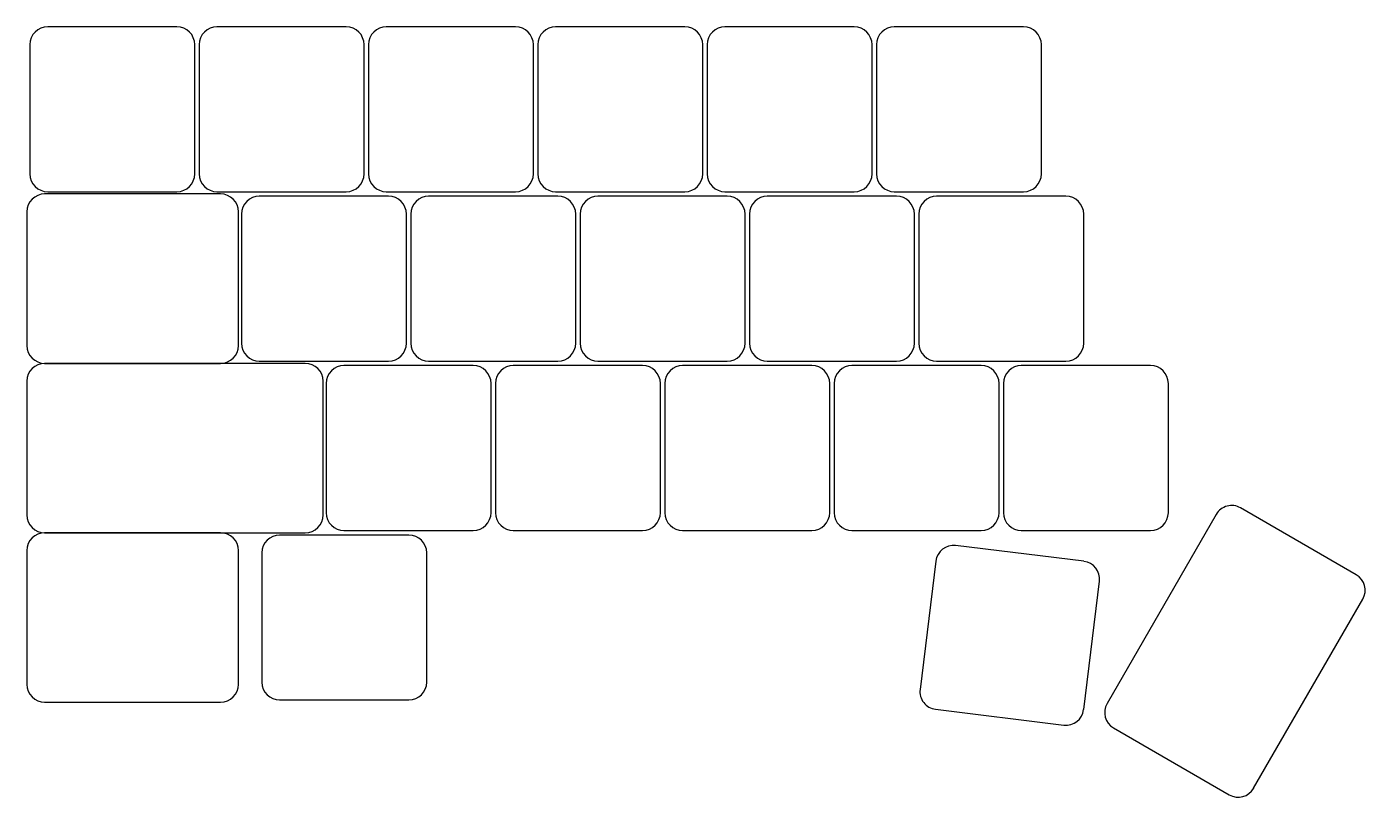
# Model space of a CAD drawing. Header units: millimetres. Extents: x 100 to 250, y -177 to -91.
import ezdxf

# ---------------------------------------------------------------- set-up
doc = ezdxf.new("R2010")
doc.units = ezdxf.units.MM

msp = doc.modelspace()

# ---------------------------------------------------------------- linework, layer by layer
at = {"linetype": 'CONTINUOUS'}
for p, q in [((116.75, -90.75), (102.25, -90.75)), ((135.75, -90.75), (121.25, -90.75)), ((154.75, -90.75), (140.25, -90.75)), ((173.75, -90.75), (159.25, -90.75)), ((192.75, -90.75), (178.25, -90.75)), ((211.75, -90.75), (197.25, -90.75)), ((100.25, -92.75), (100.25, -107.25)), ((118.75, -107.25), (118.75, -92.75)), ((119.25, -92.75), (119.25, -107.25)), ((137.75, -107.25), (137.75, -92.75)), ((138.25, -92.75), (138.25, -107.25)), ((156.75, -107.25), (156.75, -92.75)), ((157.25, -92.75), (157.25, -107.25)), ((175.75, -107.25), (175.75, -92.75)), ((176.25, -92.75), (176.25, -107.25)), ((194.75, -107.25), (194.75, -92.75)), ((195.25, -92.75), (195.25, -107.25)), ((213.75, -107.25), (213.75, -92.75)), ((121.66, -109.5), (101.91, -109.5)), ((102.25, -109.25), (116.75, -109.25)), ((121.25, -109.25), (135.75, -109.25)), ((140.25, -109.25), (154.75, -109.25)), ((159.25, -109.25), (173.75, -109.25)), ((178.25, -109.25), (192.75, -109.25)), ((197.25, -109.25), (211.75, -109.25)), ((140.5, -109.75), (126, -109.75)), ((159.5, -109.75), (145, -109.75)), ((178.5, -109.75), (164, -109.75)), ((197.5, -109.75), (183, -109.75)), ((216.5, -109.75), (202, -109.75)), ((99.91, -111.5), (99.91, -126.5)), ((123.66, -126.5), (123.66, -111.5)), ((124, -111.75), (124, -126.25)), ((142.5, -126.25), (142.5, -111.75)), ((143, -111.75), (143, -126.25)), ((161.5, -126.25), (161.5, -111.75)), ((162, -111.75), (162, -126.25)), ((180.5, -126.25), (180.5, -111.75)), ((181, -111.75), (181, -126.25)), ((199.5, -126.25), (199.5, -111.75)), ((200, -111.75), (200, -126.25)), ((218.5, -126.25), (218.5, -111.75)), ((131.16, -128.5), (101.91, -128.5)), ((101.91, -128.5), (121.66, -128.5)), ((126, -128.25), (140.5, -128.25)), ((150, -128.75), (135.5, -128.75)), ((145, -128.25), (159.5, -128.25)), ((169, -128.75), (154.5, -128.75)), ((164, -128.25), (178.5, -128.25)), ((188, -128.75), (173.5, -128.75)), ((183, -128.25), (197.5, -128.25)), ((207, -128.75), (192.5, -128.75)), ((202, -128.25), (216.5, -128.25)), ((226, -128.75), (211.5, -128.75)), ((99.91, -130.5), (99.91, -145.5)), ((133.16, -145.5), (133.16, -130.5)), ((133.5, -130.75), (133.5, -145.25)), ((152, -145.25), (152, -130.75)), ((152.5, -130.75), (152.5, -145.25)), ((171, -145.25), (171, -130.75)), ((171.5, -130.75), (171.5, -145.25)), ((190, -145.25), (190, -130.75)), ((190.5, -130.75), (190.5, -145.25)), ((209, -145.25), (209, -130.75)), ((209.5, -130.75), (209.5, -145.25)), ((228, -145.25), (228, -130.75)), ((233.37, -145.44), (221.12, -166.66)), ((249.09, -152.21), (236.1, -144.71)), ((121.66, -147.5), (101.91, -147.5)), ((101.91, -147.5), (131.16, -147.5)), ((142.78, -147.75), (128.28, -147.75)), ((135.5, -147.25), (150, -147.25)), ((154.5, -147.25), (169, -147.25)), ((173.5, -147.25), (188, -147.25)), ((192.5, -147.25), (207, -147.25)), ((211.5, -147.25), (226, -147.25)), ((99.91, -149.5), (99.91, -164.5)), ((123.66, -164.5), (123.66, -149.5)), ((126.28, -149.75), (126.28, -164.25)), ((144.78, -164.25), (144.78, -149.75)), ((218.52, -150.7), (204.13, -148.94)), ((201.9, -150.68), (200.14, -165.07)), ((218.5, -167.32), (220.26, -152.93)), ((237.57, -176.16), (249.82, -154.94)), ((101.91, -166.5), (121.66, -166.5)), ((128.28, -166.25), (142.78, -166.25)), ((201.88, -167.3), (216.27, -169.06)), ((221.85, -169.39), (234.84, -176.89))]:
    msp.add_line(p, q, dxfattribs=at)
for centre, start, end in [((102.25, -92.75), 90, 180), ((116.75, -92.75), 0, 90), ((121.25, -92.75), 90, 180), ((135.75, -92.75), 0, 90), ((140.25, -92.75), 90, 180), ((154.75, -92.75), 0, 90), ((159.25, -92.75), 90, 180), ((173.75, -92.75), 0, 90), ((178.25, -92.75), 90, 180), ((192.75, -92.75), 0, 90), ((197.25, -92.75), 90, 180), ((211.75, -92.75), 0, 90), ((102.25, -107.25), 180, 270), ((116.75, -107.25), 270, 0), ((121.25, -107.25), 180, 270), ((135.75, -107.25), 270, 0), ((140.25, -107.25), 180, 270), ((154.75, -107.25), 270, 0), ((159.25, -107.25), 180, 270), ((173.75, -107.25), 270, 0), ((178.25, -107.25), 180, 270), ((192.75, -107.25), 270, 0), ((197.25, -107.25), 180, 270), ((211.75, -107.25), 270, 0), ((101.91, -111.5), 90, 180), ((121.66, -111.5), 0, 90), ((126, -111.75), 90, 180), ((140.5, -111.75), 0, 90), ((145, -111.75), 90, 180), ((159.5, -111.75), 0, 90), ((164, -111.75), 90, 180), ((178.5, -111.75), 0, 90), ((183, -111.75), 90, 180), ((197.5, -111.75), 0, 90), ((202, -111.75), 90, 180), ((216.5, -111.75), 0, 90), ((101.91, -126.5), 180, 270), ((121.66, -126.5), 270, 0), ((126, -126.25), 180, 270), ((140.5, -126.25), 270, 0), ((145, -126.25), 180, 270), ((159.5, -126.25), 270, 0), ((164, -126.25), 180, 270), ((178.5, -126.25), 270, 0), ((183, -126.25), 180, 270), ((197.5, -126.25), 270, 0), ((202, -126.25), 180, 270), ((216.5, -126.25), 270, 0), ((101.91, -130.5), 90, 180), ((131.16, -130.5), 0, 90), ((135.5, -130.75), 90, 180), ((150, -130.75), 0, 90), ((154.5, -130.75), 90, 180), ((169, -130.75), 0, 90), ((173.5, -130.75), 90, 180), ((188, -130.75), 0, 90), ((192.5, -130.75), 90, 180), ((207, -130.75), 0, 90), ((211.5, -130.75), 90, 180), ((226, -130.75), 0, 90), ((101.91, -145.5), 180, 270), ((131.16, -145.5), 270, 0), ((135.5, -145.25), 180, 270), ((150, -145.25), 270, 0), ((154.5, -145.25), 180, 270), ((169, -145.25), 270, 0), ((173.5, -145.25), 180, 270), ((188, -145.25), 270, 0), ((192.5, -145.25), 180, 270), ((207, -145.25), 270, 0), ((211.5, -145.25), 180, 270), ((226, -145.25), 270, 0), ((235.1, -146.44), 60, 150), ((101.91, -149.5), 90, 180), ((121.66, -149.5), 0, 90), ((128.28, -149.75), 90, 180), ((142.78, -149.75), 0, 90), ((203.89, -150.92), 83, 173), ((218.28, -152.69), 353, 83), ((248.09, -153.94), 330, 60), ((101.91, -164.5), 180, 270), ((121.66, -164.5), 270, 0), ((128.28, -164.25), 180, 270), ((142.78, -164.25), 270, 0), ((202.12, -165.31), 173, 263), ((222.85, -167.66), 150, 240), ((216.51, -167.08), 263, 353), ((235.84, -175.16), 240, 330)]:
    msp.add_arc(centre, 2, start, end, dxfattribs=at)

doc.saveas('drawing.dxf')
